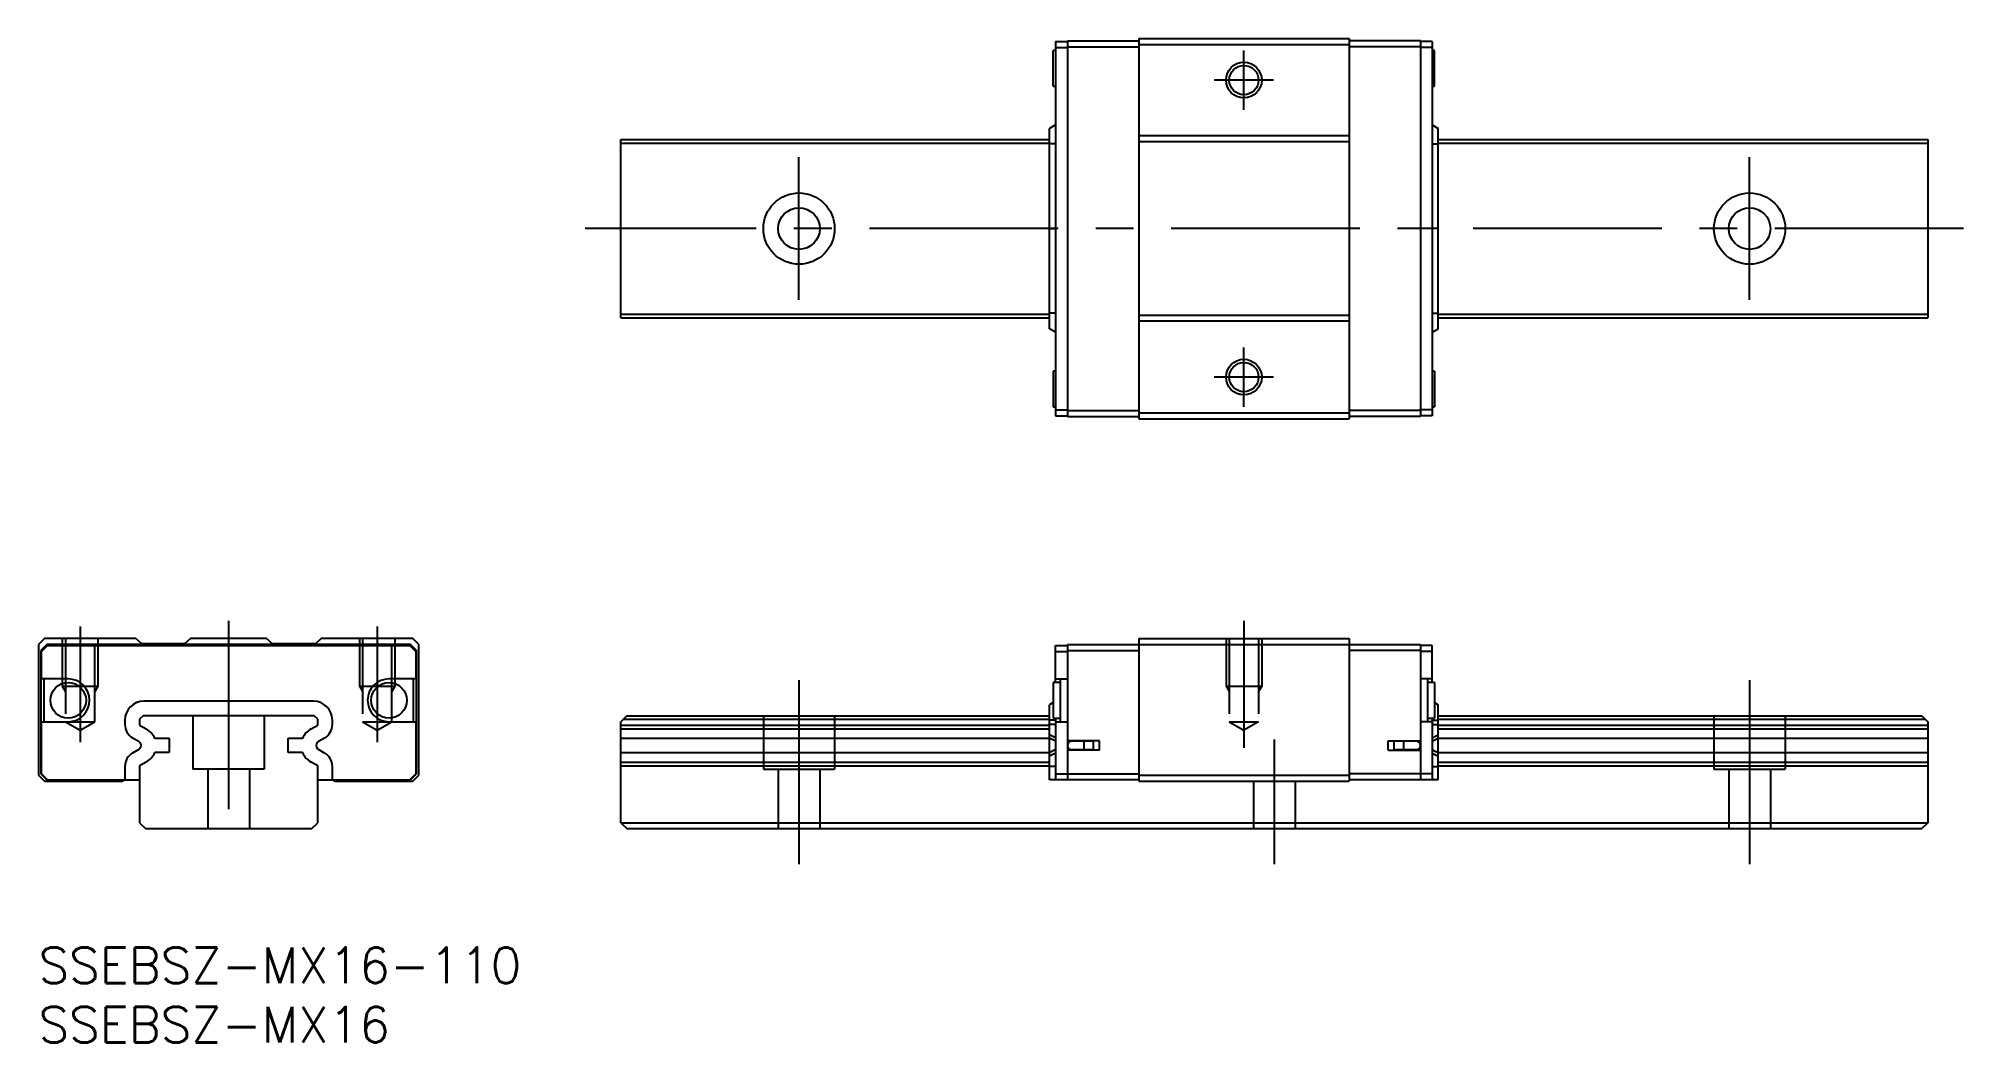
# Model space of a CAD drawing. Extents: x 0 to 162, y -8 to 77.
import ezdxf

# ---------------------------------------------------------------- set-up
doc = ezdxf.new("R2010")
doc.units = 0
doc.header["$LTSCALE"] = 0.5
doc.linetypes.add('CENTER', pattern=[50.8, 31.75, -6.35, 6.35, -6.35])
doc.linetypes.add('DASHED', pattern=[19.05, 12.7, -6.35])
for name, color, linetype in [('MSM_CENTER', 1, 'CENTER'), ('MSM_CONTINUOUS', 7, 'CONTINUOUS'), ('MSM_DASHED', 4, 'DASHED'), ('MSM_NARROW', 5, 'CONTINUOUS'), ('MSM_PART_NUMBER', 7, 'CONTINUOUS')]:
    doc.layers.add(name, color=color, linetype=linetype)
doc.styles.get("Standard").update_dxf_attribs({"font": 'txt.shx', "height": 3, "bigfont": 'bigfont.shx'})

# ---------------------------------------------------------------- blocks, each defined once
blk = doc.blocks.new('*U2')
at = {"layer": 'MSM_PART_NUMBER'}
blk.add_text('SSEBSZ-MX16-110', height=3, dxfattribs=at).set_placement((0, -3))
blk = doc.blocks.new('*U3')
at = {"layer": 'MSM_PART_NUMBER'}
blk.add_text('SSEBSZ-MX16', height=3, dxfattribs=at).set_placement((0, -8))

msp = doc.modelspace()

# ---------------------------------------------------------------- linework, layer by layer
at = {"layer": 'MSM_CENTER'}
for p, q in [((101.44, 70.5), (101.44, 75.5)), ((103.94, 73), (98.94, 73)), ((64, 54.5), (64, 66.5)), ((144, 54.5), (144, 66.5)), ((162, 60.5), (46, 60.5)), ((101.44, 45.5), (101.44, 50.5)), ((103.94, 48), (98.94, 48)), ((3.5, 27), (3.5, 17.29)), ((16, 27.5), (16, 8.5)), ((28.5, 27), (28.5, 17.29)), ((101.44, 27.5), (101.44, 16.79)), ((64, 22.5), (64, 7)), ((144, 22.5), (144, 7)), ((104, 17.5), (104, 7))]:
    msp.add_line(p, q, dxfattribs=at)
at = {"layer": 'MSM_CONTINUOUS'}
for p, q in [((85.59, 76.25), (85.59, 44.75)), ((85.59, 76.25), (86.59, 76.25)), ((86.59, 76.3), (86.59, 44.7)), ((86.59, 76.3), (92.59, 76.3)), ((92.59, 76.5), (92.59, 44.5)), ((92.59, 76.5), (110.29, 76.5)), ((110.29, 76.5), (110.29, 44.5)), ((116.29, 76.3), (110.29, 76.3)), ((116.29, 76.3), (116.29, 44.7)), ((117.29, 76.25), (116.29, 76.25)), ((117.29, 76.25), (117.29, 44.75)), ((85.39, 72.5), (85.39, 75.5)), ((85.59, 75.5), (85.39, 75.5)), ((85.59, 75.75), (86.59, 75.75)), ((86.59, 75.8), (92.59, 75.8)), ((92.59, 76), (110.29, 76)), ((116.29, 75.8), (110.29, 75.8)), ((117.29, 75.75), (116.29, 75.75)), ((117.49, 75.5), (117.29, 75.5)), ((117.49, 72.5), (117.49, 75.5)), ((85.39, 72.5), (85.59, 72.5)), ((117.29, 72.5), (117.49, 72.5)), ((85.59, 69.23), (85.09, 68.93)), ((85.09, 52.07), (85.09, 68.93)), ((110.29, 68.3), (92.59, 68.3)), ((117.29, 69.23), (117.79, 68.93)), ((117.79, 52.07), (117.79, 68.93)), ((49, 53), (49, 68)), ((49, 68), (85.09, 68)), ((49, 67.7), (85.09, 67.7)), ((85.59, 67.63), (85.09, 67.63)), ((110.29, 67.8), (92.59, 67.8)), ((117.29, 67.63), (117.79, 67.63)), ((117.79, 68), (159, 68)), ((117.79, 67.7), (159, 67.7)), ((159, 68), (159, 53)), ((85.09, 60.5), (85.59, 60.5)), ((117.79, 60.5), (117.29, 60.5)), ((49, 53.3), (85.09, 53.3)), ((49, 53), (85.09, 53)), ((85.59, 53.37), (85.09, 53.37)), ((85.59, 51.77), (85.09, 52.07)), ((110.29, 53.2), (92.59, 53.2)), ((110.29, 52.7), (92.59, 52.7)), ((117.29, 53.37), (117.79, 53.37)), ((117.29, 51.77), (117.79, 52.07)), ((117.79, 53.3), (159, 53.3)), ((117.79, 53), (159, 53)), ((85.59, 48.5), (85.39, 48.5)), ((85.39, 48.5), (85.39, 45.5)), ((117.49, 48.5), (117.29, 48.5)), ((117.49, 48.5), (117.49, 45.5)), ((85.39, 45.5), (85.59, 45.5)), ((117.29, 45.5), (117.49, 45.5)), ((85.59, 45.25), (86.59, 45.25)), ((85.59, 44.75), (86.59, 44.75)), ((86.59, 45.2), (92.59, 45.2)), ((86.59, 44.7), (92.59, 44.7)), ((92.59, 45), (110.29, 45)), ((92.59, 44.5), (110.29, 44.5)), ((116.29, 45.2), (110.29, 45.2)), ((116.29, 44.7), (110.29, 44.7)), ((117.29, 45.25), (116.29, 45.25)), ((117.29, 44.75), (116.29, 44.75)), ((0.5, 26), (0, 25.5)), ((8.2, 26), (0.5, 26)), ((8.7, 25.55), (8.2, 26)), ((12.8, 26), (12.3, 25.55)), ((19.2, 26), (12.8, 26)), ((19.7, 25.55), (19.2, 26)), ((23.8, 26), (23.3, 25.55)), ((31.5, 26), (23.8, 26)), ((32, 25.5), (31.5, 26)), ((92.59, 26), (110.29, 26)), ((92.59, 26), (92.59, 14)), ((110.29, 26), (110.29, 14)), ((0, 25.5), (0, 14.5)), ((0.7, 25.5), (0.2, 25)), ((0.2, 25), (0.2, 14.6)), ((0.25, 24.9), (0.75, 25.4)), ((0.25, 22.6), (0.25, 24.9)), ((31.3, 25.5), (0.7, 25.5)), ((0.75, 25.4), (31.25, 25.4)), ((12.3, 25.55), (8.7, 25.55)), ((23.3, 25.55), (19.7, 25.55)), ((31.25, 25.4), (31.75, 24.9)), ((31.8, 25), (31.3, 25.5)), ((31.75, 24.9), (31.75, 22.6)), ((31.8, 14.6), (31.8, 25)), ((32, 14.5), (32, 25.5)), ((85.59, 22.3), (85.59, 25.4)), ((85.59, 25.4), (86.59, 25.4)), ((85.59, 24.9), (86.59, 24.9)), ((86.59, 25.5), (86.59, 14.1)), ((86.59, 25.5), (116.29, 25.5)), ((86.59, 25), (92.59, 25)), ((116.29, 25), (110.29, 25)), ((116.29, 25.5), (116.29, 14.1)), ((117.29, 25.4), (116.29, 25.4)), ((117.29, 24.9), (116.29, 24.9)), ((117.29, 22.3), (117.29, 25.4)), ((2.5, 22.6), (0.25, 22.6)), ((0.45, 22.6), (0.45, 19)), ((31.75, 22.6), (29.5, 22.6)), ((31.55, 19), (31.55, 22.6)), ((85.99, 22.3), (85.39, 22.3)), ((85.39, 22.3), (85.39, 19.3)), ((85.59, 22.6), (86.59, 22.6)), ((85.99, 22.6), (85.99, 19)), ((117.29, 22.6), (116.29, 22.6)), ((116.89, 22.6), (116.89, 19)), ((117.49, 22.3), (116.89, 22.3)), ((117.49, 22.3), (117.49, 19.3)), ((8.8, 19.5), (8.5, 19.2)), ((23.2, 19.5), (8.8, 19.5)), ((23.13, 20.73), (8.87, 20.73)), ((23.5, 19.2), (23.2, 19.5)), ((49.5, 19.5), (49, 19)), ((49.5, 19.5), (85.09, 19.5)), ((85.39, 20.61), (85.09, 20.43)), ((85.09, 14.1), (85.09, 20.43)), ((117.49, 20.61), (117.79, 20.43)), ((117.79, 14.1), (117.79, 20.43)), ((117.79, 19.5), (158.5, 19.5)), ((158.5, 19.5), (159, 19)), ((0.25, 19), (2.5, 19)), ((0.25, 14.6), (0.25, 19)), ((7.27, 19.13), (7.27, 18.76)), ((8.5, 19.2), (8.5, 18.72)), ((8.5, 18.72), (9.06, 18.4)), ((22.94, 18.4), (23.5, 18.72)), ((23.5, 18.72), (23.5, 19.2)), ((24.73, 18.76), (24.73, 19.13)), ((29.5, 19), (31.75, 19)), ((31.75, 19), (31.75, 14.6)), ((49, 10.5), (49, 19)), ((49, 18.72), (85.09, 18.72)), ((49, 18.4), (85.09, 18.4)), ((49.2, 19.2), (85.09, 19.2)), ((85.59, 19.13), (85.09, 19.13)), ((85.59, 18.76), (85.09, 18.76)), ((85.59, 17.64), (85.09, 17.9)), ((85.39, 19.3), (85.99, 19.3)), ((85.59, 19.3), (85.59, 14.1)), ((85.59, 19), (86.59, 19)), ((117.29, 19), (116.29, 19)), ((116.89, 19.3), (117.49, 19.3)), ((117.29, 19.3), (117.29, 14.1)), ((117.29, 19.13), (117.79, 19.13)), ((117.29, 18.76), (117.79, 18.76)), ((117.29, 17.64), (117.79, 17.9)), ((117.79, 19.2), (158.8, 19.2)), ((117.79, 18.72), (159, 18.72)), ((117.79, 18.4), (159, 18.4)), ((159, 19), (159, 10.5)), ((7.92, 17.64), (8.43, 17.35)), ((8.43, 16.65), (7.92, 16.36)), ((9.78, 17.6), (11, 17.6)), ((11, 16.4), (9.78, 16.4)), ((11, 17.6), (11, 16.4)), ((21, 16.4), (21, 17.6)), ((21, 17.6), (22.22, 17.6)), ((22.22, 16.4), (21, 16.4)), ((23.57, 17.35), (24.08, 17.64)), ((24.08, 16.36), (23.57, 16.65)), ((49, 17.6), (85.09, 17.6)), ((49, 16.4), (85.09, 16.4)), ((85.59, 17.35), (85.09, 17.61)), ((85.59, 16.65), (85.09, 16.39)), ((85.59, 16.36), (85.09, 16.1)), ((89.29, 17.4), (86.59, 17.4)), ((89.29, 16.6), (86.59, 16.6)), ((88.79, 17.35), (86.94, 17.35)), ((86.94, 16.65), (88.79, 16.65)), ((87.39, 17.35), (87.39, 17.4)), ((87.39, 16.6), (87.39, 16.65)), ((87.85, 17.35), (87.85, 17.4)), ((87.85, 16.6), (87.85, 16.65)), ((87.99, 16.65), (87.99, 17.35)), ((88.79, 16.65), (88.79, 17.35)), ((89.29, 16.6), (89.29, 17.4)), ((113.59, 16.6), (113.59, 17.4)), ((113.59, 17.4), (116.29, 17.4)), ((113.59, 16.6), (116.29, 16.6)), ((115.94, 17.35), (114.09, 17.35)), ((114.09, 16.65), (114.09, 17.35)), ((114.09, 16.65), (115.94, 16.65)), ((114.89, 16.65), (114.89, 17.35)), ((115.03, 17.35), (115.03, 17.4)), ((115.03, 16.6), (115.03, 16.65)), ((115.49, 17.35), (115.49, 17.4)), ((115.49, 16.6), (115.49, 16.65)), ((117.29, 17.35), (117.79, 17.61)), ((117.29, 16.65), (117.79, 16.39)), ((117.29, 16.36), (117.79, 16.1)), ((117.79, 17.6), (159, 17.6)), ((117.79, 16.4), (159, 16.4)), ((0.2, 14.6), (0.7, 14.1)), ((0.75, 14.1), (0.25, 14.6)), ((7.27, 15.24), (7.27, 14.1)), ((9.06, 15.6), (8.5, 15.28)), ((8.5, 15.28), (8.5, 10.5)), ((23.5, 15.28), (22.94, 15.6)), ((23.5, 10.5), (23.5, 15.28)), ((24.73, 14.1), (24.73, 15.24)), ((31.75, 14.6), (31.25, 14.1)), ((31.3, 14.1), (31.8, 14.6)), ((49, 15.6), (85.09, 15.6)), ((49, 15.28), (85.09, 15.28)), ((85.59, 15.24), (85.09, 15.24)), ((85.59, 14.6), (92.59, 14.6)), ((117.29, 14.6), (110.29, 14.6)), ((117.29, 15.24), (117.79, 15.24)), ((117.79, 15.6), (159, 15.6)), ((117.79, 15.28), (159, 15.28)), ((0, 14.5), (0.5, 14)), ((0.5, 14), (7.03, 14)), ((0.7, 14.1), (8.5, 14.1)), ((7.03, 14), (7.24, 14.1)), ((23.5, 14.1), (31.3, 14.1)), ((24.76, 14.1), (24.97, 14)), ((24.97, 14), (31.5, 14)), ((31.5, 14), (32, 14.5)), ((92.59, 14.1), (85.09, 14.1)), ((92.59, 14.5), (110.29, 14.5)), ((92.59, 14), (110.29, 14)), ((117.79, 14.1), (110.29, 14.1)), ((8.5, 10.5), (9, 10)), ((9, 10), (23, 10)), ((23, 10), (23.5, 10.5)), ((49, 10.5), (159, 10.5)), ((49, 10.5), (49.5, 10)), ((49.5, 10), (158.5, 10)), ((159, 10.5), (158.5, 10))]:
    msp.add_line(p, q, dxfattribs=at)
for centre, radius in [((101.44, 73), 1.23), ((64, 60.5), 3), ((144, 60.5), 3), ((64, 60.5), 1.75), ((144, 60.5), 1.75), ((101.44, 48), 1.23), ((2.5, 20.8), 1.5), ((29.5, 20.8), 1.5)]:
    msp.add_circle(centre, radius, dxfattribs=at)
for centre, radius, start, end in [((2.5, 20.8), 1.8, 270, 90), ((29.5, 20.8), 1.8, 90, 270), ((8.87, 19.13), 1.6, 90, 180), ((23.13, 19.13), 1.6, 0, 90), ((8.57, 18.76), 1.3, 180, 239.9972), ((8.19, 16.88), 1.75, 24.1151, 60.0008), ((23.81, 16.88), 1.75, 119.9992, 155.8849), ((23.43, 18.76), 1.3, 300.0028, 0), ((8.57, 15.24), 1.3, 120.0028, 180), ((8.23, 17), 0.4, 300.0028, 59.9972), ((8.19, 17.11), 1.75, 299.9992, 335.8849), ((23.81, 17.11), 1.75, 204.1151, 240.0008), ((23.77, 17), 0.4, 120.0028, 239.9972), ((23.43, 15.24), 1.3, 0, 59.9972), ((86.94, 17), 0.35, 90, 270), ((115.94, 17), 0.35, 270, 90)]:
    msp.add_arc(centre, radius, start, end, dxfattribs=at)
at = {"layer": 'MSM_DASHED'}
for p, q in [((2, 26), (2, 22)), ((2.27, 26), (2.27, 19)), ((4.73, 19), (4.73, 26)), ((5, 26), (5, 22)), ((27, 26), (27, 22)), ((27.27, 26), (27.27, 19)), ((29.73, 19), (29.73, 26)), ((30, 26), (30, 22)), ((99.94, 26), (99.94, 22)), ((100.21, 26), (100.21, 19)), ((102.67, 26), (102.67, 19)), ((102.94, 26), (102.94, 22)), ((2, 22), (5, 22)), ((2, 22), (2.27, 21.53)), ((5, 22), (4.73, 21.53)), ((27, 22), (30, 22)), ((27, 22), (27.27, 21.53)), ((30, 22), (29.73, 21.53)), ((99.94, 22), (100.21, 21.53)), ((99.94, 22), (102.94, 22)), ((102.94, 22), (102.67, 21.53)), ((13, 19.5), (13, 15)), ((19, 19.5), (19, 15)), ((61, 19.5), (61, 15)), ((67, 19.5), (67, 15)), ((141, 19.5), (141, 15)), ((147, 19.5), (147, 15)), ((2.27, 19), (3.5, 18.29)), ((2.27, 19), (4.73, 19)), ((3.5, 18.29), (4.73, 19)), ((27.27, 19), (28.5, 18.29)), ((27.27, 19), (29.73, 19)), ((28.5, 18.29), (29.73, 19)), ((100.21, 19), (102.67, 19)), ((100.21, 19), (101.44, 18.29)), ((102.67, 19), (101.44, 18.29)), ((19, 15), (13, 15)), ((14.25, 15), (14.25, 10)), ((17.75, 15), (17.75, 10)), ((61, 15), (67, 15)), ((62.25, 15), (62.25, 10)), ((65.75, 15), (65.75, 10)), ((141, 15), (147, 15)), ((142.25, 15), (142.25, 10)), ((145.75, 15), (145.75, 10)), ((102.25, 14), (102.25, 10)), ((105.75, 14), (105.75, 10))]:
    msp.add_line(p, q, dxfattribs=at)
at = {"layer": 'MSM_NARROW'}
for centre in [(101.44, 73), (101.44, 48)]:
    msp.add_circle(centre, 1.5, dxfattribs=at)

# ---------------------------------------------------------------- block references
at = {"layer": 'MSM_CONTINUOUS'}
for name in ['*U2', '*U3']:
    msp.add_blockref(name, (0, 0), dxfattribs=at)

doc.saveas('drawing.dxf')
